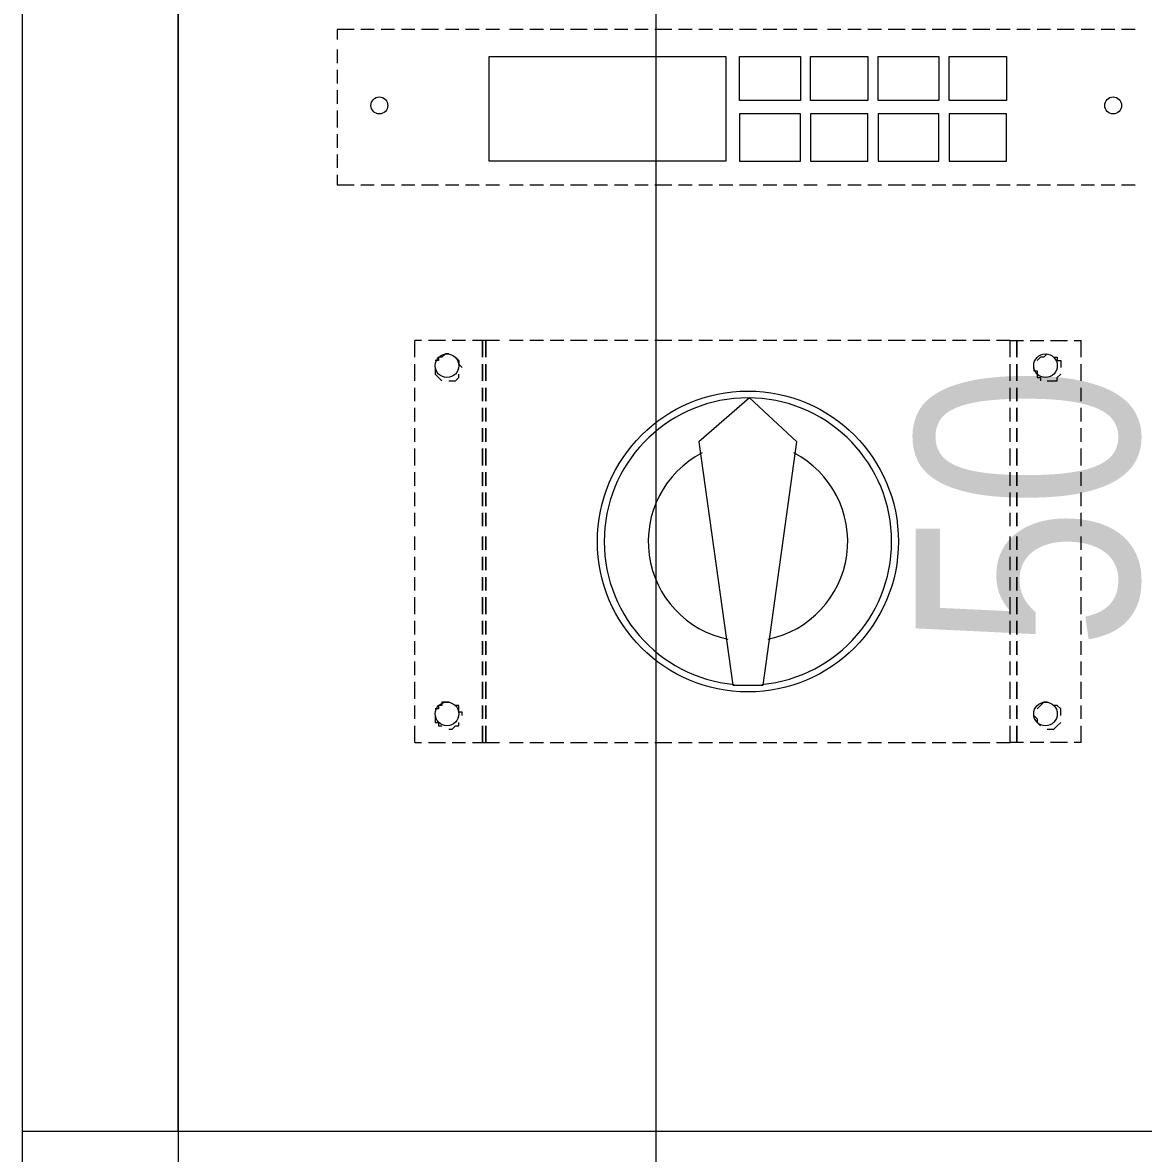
# Model space of a CAD drawing. Header units: millimetres. Extents: x 106699 to 122058, y 158555 to 162844.
# Drawn here: x 109831.35 to 109856.52, y 160367.29 to 160392.69 of the extents above; entities that cross this region are included whole.
import ezdxf

# ---------------------------------------------------------------- set-up
doc = ezdxf.new("R2010")
doc.units = ezdxf.units.MM
doc.layers.add('no3_paslanmaz kesit on', color=153, linetype='Continuous', lineweight=20)
doc.layers.add('S2000-002 Çizgi', color=7, linetype='Continuous')
doc.styles.add('BE', font='ARIALN.TTF')
doc.dimstyles.new('Copy of BE-50', dxfattribs={"dimscale": 100, "dimtxt": 0.05, "dimasz": 0.02, "dimexe": 0.025, "dimexo": 0, "dimgap": 0.025, "dimtad": 1, "dimdec": 1, "dimrnd": 0.5, "dimdsep": 46, "dimtxsty": 'BE', "dimblk": 'DOT', "dimcen": 0.5, "dimdle": 0.025, "dimse1": 1, "dimse2": 1, "dimclrd": 256, "dimclre": 256, "dimclrt": 256, "dimadec": 0, "dimazin": 2, "dimtm": 1e-09, "dimtfac": 1, "dimtdec": 1, "dimtix": 1, "dimtmove": 2, "dimatfit": 0, "dimldrblk": 'DOT', "dimfxl": 0.5, "dimfxlon": 1, "dimtolj": 1, "dimlwd": 9, "dimlwe": 0, "dimarcsym": 0})

# ---------------------------------------------------------------- blocks, each defined once
blk = doc.blocks.new('_Dot')
at = {"color": 0, "linetype": 'ByBlock', "lineweight": -2}
blk.add_line((-0.5, 0), (-1, 0), dxfattribs=at)
at = {"color": 0, "linetype": 'ByBlock', "const_width": 0.5}
blk.add_lwpolyline([(-0.25, 0, 1), (0.25, 0, 1)], format="xyb", close=True, dxfattribs=at)
blk = doc.blocks.new('*D132')
at = {"layer": 'Defpoints', "color": 0, "transparency": 16777216}
for p in [(116990.757, 160960.112), (116993.825, 160960.112), (116990.757, 160823.15)]:
    blk.add_point(p, dxfattribs=at)
at = {"layer": 'S2000-002 Çizgi', "color": 134, "lineweight": 9, "true_color": 0x00a5a5, "transparency": 16777216}
blk.add_line((116993.825, 160825.15), (116993.825, 160958.112), dxfattribs=at)
at = {"layer": 'S2000-002 Çizgi', "color": 134, "lineweight": 9, "true_color": 0x00a5a5, "transparency": 16777216, "xscale": 2, "yscale": 2, "zscale": 2}
for p, rotation in [((116993.825, 160960.112), 90), ((116993.825, 160823.15), 270)]:
    blk.add_blockref('_Dot', p, dxfattribs=dict(at, rotation=rotation))
at = {"layer": 'S2000-002 Çizgi', "color": 134, "true_color": 0x00a5a5, "transparency": 16777216, "insert": (116988.772, 160891.631), "char_height": 5, "attachment_point": 5, "rotation": 90, "style": 'BE'}
blk.add_mtext('\\A1;137', dxfattribs=at)
blk = doc.blocks.new('*D133')
at = {"layer": 'Defpoints', "color": 0, "transparency": 16777216}
for p in [(116988.555, 160873.2), (117007.242, 160873.2), (116988.555, 160823.15)]:
    blk.add_point(p, dxfattribs=at)
at = {"layer": 'S2000-002 Çizgi', "color": 134, "lineweight": 9, "true_color": 0x00a5a5, "transparency": 16777216}
blk.add_line((117007.242, 160825.15), (117007.242, 160871.2), dxfattribs=at)
at = {"layer": 'S2000-002 Çizgi', "color": 134, "lineweight": 9, "true_color": 0x00a5a5, "transparency": 16777216, "xscale": 2, "yscale": 2, "zscale": 2}
for p, rotation in [((117007.242, 160873.2), 90), ((117007.242, 160823.15), 270)]:
    blk.add_blockref('_Dot', p, dxfattribs=dict(at, rotation=rotation))
at = {"layer": 'S2000-002 Çizgi', "color": 134, "true_color": 0x00a5a5, "transparency": 16777216, "insert": (117002.189, 160848.175), "char_height": 5, "attachment_point": 5, "rotation": 90, "style": 'BE'}
blk.add_mtext('\\A1;50', dxfattribs=at)
blk = doc.blocks.new('AA')
at = {"layer": 'no3_paslanmaz kesit on'}
for points in [[(116983.086, 160870.011), (116983.086, 160835.226), (116983.086, 160833.175), (116979.593, 160833.175), (116979.593, 160871.15)], [(117067.086, 160870.011), (117067.086, 160834.162), (116983.086, 160834.162), (116983.086, 160870.011)], [(116987.036, 160858.922), (116986.656, 160858.922), (116986.656, 160858.694)], [(116987.492, 160858.922), (116987.188, 160858.922)], [(116987.947, 160858.922), (116987.643, 160858.922)], [(116988.403, 160858.922), (116988.099, 160858.922)], [(116988.935, 160858.922), (116988.555, 160858.922)], [(116989.39, 160858.922), (116989.087, 160858.922)], [(116989.846, 160858.922), (116989.542, 160858.922)], [(116990.302, 160858.922), (116989.998, 160858.922)], [(116990.833, 160858.922), (116990.53, 160858.922)], [(116991.289, 160858.922), (116990.985, 160858.922)], [(116991.745, 160858.922), (116991.441, 160858.922)], [(116992.276, 160858.922), (116991.897, 160858.922)], [(116992.732, 160858.922), (116992.428, 160858.922)], [(116993.188, 160858.922), (116992.884, 160858.922)], [(116993.643, 160858.922), (116993.34, 160858.922)], [(116994.175, 160858.922), (116993.795, 160858.922)], [(116994.631, 160858.922), (116994.327, 160858.922)], [(116995.087, 160858.922), (116994.783, 160858.922)], [(116995.542, 160858.922), (116995.238, 160858.922)], [(116996.074, 160858.922), (116995.694, 160858.922)], [(116996.53, 160858.922), (116996.226, 160858.922)], [(116996.985, 160858.922), (116996.681, 160858.922)], [(116997.441, 160858.922), (116997.137, 160858.922)], [(116997.973, 160858.922), (116997.669, 160858.922)], [(116998.428, 160858.922), (116998.124, 160858.922)], [(116998.884, 160858.922), (116998.58, 160858.922)], [(116999.416, 160858.922), (116999.036, 160858.922)], [(116999.871, 160858.922), (116999.568, 160858.922)], [(117000.327, 160858.922), (117000.023, 160858.922)], [(117000.783, 160858.922), (117000.479, 160858.922)], [(117001.314, 160858.922), (117000.935, 160858.922)], [(117001.77, 160858.922), (117001.466, 160858.922)], [(117002.226, 160858.922), (117001.922, 160858.922)], [(117002.681, 160858.922), (117002.378, 160858.922)], [(117003.213, 160858.922), (117002.833, 160858.922)], [(117003.669, 160858.922), (117003.365, 160858.922)], [(117004.124, 160858.922), (117003.821, 160858.922)], [(117004.58, 160858.922), (117004.276, 160858.922)], [(116986.656, 160858.466), (116986.656, 160858.162)], [(116990.074, 160855.96), (116990.074, 160858.314), (116995.39, 160858.314), (116995.39, 160855.96), (116990.074, 160855.96)], [(116995.694, 160858.314), (116997.061, 160858.314), (116997.061, 160857.327), (116995.694, 160857.327), (116995.694, 160858.314)], [(116997.289, 160858.314), (116998.58, 160858.314), (116998.58, 160857.327), (116997.289, 160857.327), (116997.289, 160858.314)], [(116998.808, 160858.314), (117000.175, 160858.314), (117000.175, 160857.327), (116998.808, 160857.327), (116998.808, 160858.314)], [(117000.403, 160858.314), (117001.694, 160858.314), (117001.694, 160857.327), (117000.403, 160857.327), (117000.403, 160858.314)], [(116986.656, 160858.011), (116986.656, 160857.707)], [(116986.656, 160857.555), (116986.656, 160857.251)], [(116986.656, 160857.099), (116986.656, 160856.719)], [(116995.694, 160855.96), (116997.061, 160855.96), (116997.061, 160857.023), (116995.694, 160857.023), (116995.694, 160855.96)], [(116997.289, 160855.96), (116998.58, 160855.96), (116998.58, 160857.023), (116997.289, 160857.023), (116997.289, 160855.96)], [(116998.808, 160855.96), (117000.175, 160855.96), (117000.175, 160857.023), (116998.808, 160857.023), (116998.808, 160855.96)], [(117000.403, 160855.96), (117001.694, 160855.96), (117001.694, 160857.023), (117000.403, 160857.023), (117000.403, 160855.96)], [(116986.656, 160856.567), (116986.656, 160856.264)], [(116986.656, 160856.112), (116986.656, 160855.808)], [(116986.656, 160855.656), (116986.656, 160855.428)], [(116986.656, 160855.428), (116987.036, 160855.428)], [(116987.188, 160855.428), (116987.492, 160855.428)], [(116987.643, 160855.428), (116987.947, 160855.428)], [(116988.099, 160855.428), (116988.403, 160855.428)], [(116988.555, 160855.428), (116988.935, 160855.428)], [(116989.087, 160855.428), (116989.39, 160855.428)], [(116989.542, 160855.428), (116989.846, 160855.428)], [(116989.998, 160855.428), (116990.302, 160855.428)], [(116990.53, 160855.428), (116990.833, 160855.428)], [(116990.985, 160855.428), (116991.289, 160855.428)], [(116991.441, 160855.428), (116991.745, 160855.428)], [(116991.897, 160855.428), (116992.276, 160855.428)], [(116992.428, 160855.428), (116992.732, 160855.428)], [(116992.884, 160855.428), (116993.188, 160855.428)], [(116993.34, 160855.428), (116993.643, 160855.428)], [(116993.795, 160855.428), (116994.175, 160855.428)], [(116994.327, 160855.428), (116994.631, 160855.428)], [(116994.783, 160855.428), (116995.087, 160855.428)], [(116995.238, 160855.428), (116995.542, 160855.428)], [(116995.694, 160855.428), (116996.074, 160855.428)], [(116996.226, 160855.428), (116996.53, 160855.428)], [(116996.681, 160855.428), (116996.985, 160855.428)], [(116997.137, 160855.428), (116997.441, 160855.428)], [(116997.669, 160855.428), (116997.973, 160855.428)], [(116998.124, 160855.428), (116998.428, 160855.428)], [(116998.58, 160855.428), (116998.884, 160855.428)], [(116999.036, 160855.428), (116999.416, 160855.428)], [(116999.568, 160855.428), (116999.871, 160855.428)], [(117000.023, 160855.428), (117000.327, 160855.428)], [(117000.479, 160855.428), (117000.783, 160855.428)], [(117000.935, 160855.428), (117001.314, 160855.428)], [(117001.466, 160855.428), (117001.77, 160855.428)], [(117001.922, 160855.428), (117002.226, 160855.428)], [(117002.378, 160855.428), (117002.681, 160855.428)], [(117002.833, 160855.428), (117003.213, 160855.428)], [(117003.365, 160855.428), (117003.669, 160855.428)], [(117003.821, 160855.428), (117004.124, 160855.428)], [(117004.276, 160855.428), (117004.58, 160855.428)], [(116988.403, 160851.555), (116988.403, 160851.935)], [(116988.555, 160851.935), (116988.403, 160851.935)], [(116989.087, 160851.935), (116988.707, 160851.935)], [(116989.542, 160851.935), (116989.238, 160851.935)], [(116989.922, 160851.935), (116989.694, 160851.935)], [(116989.922, 160851.555), (116989.922, 160851.935)], [(116989.922, 160851.935), (116989.922, 160851.555)], [(116989.998, 160851.555), (116989.998, 160851.935), (116989.922, 160851.935)], [(116990.302, 160851.935), (116989.998, 160851.935), (116989.998, 160851.555)], [(116989.998, 160851.555), (116989.998, 160851.935)], [(116990.833, 160851.935), (116990.53, 160851.935)], [(116991.289, 160851.935), (116990.985, 160851.935)], [(116991.745, 160851.935), (116991.441, 160851.935)], [(116992.276, 160851.935), (116991.897, 160851.935)], [(116992.732, 160851.935), (116992.428, 160851.935)], [(116993.188, 160851.935), (116992.884, 160851.935)], [(116993.643, 160851.935), (116993.34, 160851.935)], [(116994.175, 160851.935), (116993.795, 160851.935)], [(116994.631, 160851.935), (116994.327, 160851.935)], [(116995.087, 160851.935), (116994.783, 160851.935)], [(116995.542, 160851.935), (116995.238, 160851.935)], [(116996.074, 160851.935), (116995.694, 160851.935)], [(116996.53, 160851.935), (116996.226, 160851.935)], [(116996.985, 160851.935), (116996.681, 160851.935)], [(116997.441, 160851.935), (116997.137, 160851.935)], [(116997.973, 160851.935), (116997.669, 160851.935)], [(116998.428, 160851.935), (116998.124, 160851.935)], [(116998.884, 160851.935), (116998.58, 160851.935)], [(116999.416, 160851.935), (116999.036, 160851.935)], [(116999.871, 160851.935), (116999.568, 160851.935)], [(117000.327, 160851.935), (117000.023, 160851.935)], [(117000.783, 160851.935), (117000.479, 160851.935)], [(117001.314, 160851.935), (117000.935, 160851.935)], [(117001.77, 160851.555), (117001.77, 160851.935), (117001.466, 160851.935)], [(117001.77, 160851.555), (117001.77, 160851.935), (117001.922, 160851.935)], [(117001.922, 160851.555), (117001.922, 160851.935)], [(117001.922, 160851.935), (117002.074, 160851.935)], [(117001.922, 160851.935), (117001.922, 160851.555)], [(117002.226, 160851.935), (117002.53, 160851.935)], [(117002.681, 160851.935), (117003.061, 160851.935)], [(117003.213, 160851.935), (117003.365, 160851.935)], [(117003.365, 160851.555), (117003.365, 160851.935)], [(116988.403, 160851.023), (116988.403, 160851.403)], [(116989.162, 160851.631), (116989.087, 160851.631), (116989.011, 160851.555), (116988.935, 160851.555), (116988.935, 160851.479), (116988.859, 160851.479)], [(116989.314, 160851.555), (116989.39, 160851.479), (116989.39, 160851.403), (116989.466, 160851.327)], [(116989.922, 160851.023), (116989.922, 160851.403)], [(116989.922, 160851.403), (116989.922, 160851.023)], [(116989.998, 160851.403), (116989.998, 160851.023)], [(116989.998, 160851.023), (116989.998, 160851.403)], [(116989.998, 160851.023), (116989.998, 160851.403)], [(117001.77, 160851.023), (117001.77, 160851.403)], [(117001.77, 160851.023), (117001.77, 160851.403)], [(117001.922, 160851.023), (117001.922, 160851.403)], [(117001.922, 160851.403), (117001.922, 160851.023)], [(117002.605, 160851.631), (117002.53, 160851.555), (117002.454, 160851.555), (117002.378, 160851.479)], [(117002.757, 160851.555), (117002.833, 160851.555), (117002.833, 160851.479), (117002.909, 160851.479), (117002.909, 160851.403), (117002.909, 160851.327)], [(117003.365, 160851.023), (117003.365, 160851.403)], [(116988.859, 160851.327), (116988.859, 160851.251), (116988.859, 160851.175), (116988.935, 160851.099), (116989.011, 160851.023)], [(116989.162, 160851.023), (116989.238, 160851.023), (116989.314, 160851.023), (116989.39, 160851.099), (116989.39, 160851.175)], [(117002.302, 160851.327), (117002.302, 160851.251), (117002.378, 160851.251), (117002.378, 160851.175), (117002.378, 160851.099), (117002.454, 160851.099), (117002.454, 160851.023)], [(117002.605, 160851.023), (117002.681, 160851.023), (117002.757, 160851.023), (117002.833, 160851.023), (117002.833, 160851.099), (117002.909, 160851.175)], [(116988.403, 160850.567), (116988.403, 160850.871)], [(116989.922, 160850.567), (116989.922, 160850.871)], [(116989.922, 160850.871), (116989.922, 160850.567)], [(116989.998, 160850.871), (116989.998, 160850.567)], [(116989.998, 160850.567), (116989.998, 160850.871)], [(116989.998, 160850.567), (116989.998, 160850.871)], [(116996.226, 160844.188), (116996.985, 160849.656), (116995.922, 160850.643), (116994.783, 160849.656), (116995.542, 160844.188), (116996.226, 160844.188)], [(117001.77, 160850.567), (117001.77, 160850.871)], [(117001.77, 160850.567), (117001.77, 160850.871)], [(117001.922, 160850.567), (117001.922, 160850.871)], [(117001.922, 160850.871), (117001.922, 160850.567)], [(117003.365, 160850.567), (117003.365, 160850.871)], [(116988.403, 160850.112), (116988.403, 160850.416)], [(116989.922, 160850.112), (116989.922, 160850.416)], [(116989.922, 160850.416), (116989.922, 160850.112)], [(116989.998, 160850.416), (116989.998, 160850.112)], [(116989.998, 160850.112), (116989.998, 160850.416)], [(116989.998, 160850.112), (116989.998, 160850.416)], [(117001.77, 160850.112), (117001.77, 160850.416)], [(117001.77, 160850.112), (117001.77, 160850.416)], [(117001.922, 160850.112), (117001.922, 160850.416)], [(117001.922, 160850.416), (117001.922, 160850.112)], [(117003.365, 160850.112), (117003.365, 160850.416)], [(116988.403, 160849.656), (116988.403, 160849.96)], [(116989.922, 160849.656), (116989.922, 160849.96)], [(116989.922, 160849.96), (116989.922, 160849.656)], [(116989.998, 160849.96), (116989.998, 160849.656)], [(116989.998, 160849.656), (116989.998, 160849.96)], [(116989.998, 160849.656), (116989.998, 160849.96)], [(117001.77, 160849.656), (117001.77, 160849.96)], [(117001.77, 160849.656), (117001.77, 160849.96)], [(117001.922, 160849.656), (117001.922, 160849.96)], [(117001.922, 160849.96), (117001.922, 160849.656)], [(117003.365, 160849.656), (117003.365, 160849.96)], [(116988.403, 160849.124), (116988.403, 160849.504)], [(116989.922, 160849.124), (116989.922, 160849.504)], [(116989.922, 160849.504), (116989.922, 160849.124)], [(116989.998, 160849.504), (116989.998, 160849.124)], [(116989.998, 160849.124), (116989.998, 160849.504)], [(116989.998, 160849.124), (116989.998, 160849.504)], [(117001.77, 160849.124), (117001.77, 160849.504)], [(117001.77, 160849.124), (117001.77, 160849.504)], [(117001.922, 160849.124), (117001.922, 160849.504)], [(117001.922, 160849.504), (117001.922, 160849.124)], [(117003.365, 160849.124), (117003.365, 160849.504)], [(116988.403, 160848.669), (116988.403, 160848.973)], [(116989.922, 160848.669), (116989.922, 160848.973)], [(116989.922, 160848.973), (116989.922, 160848.669)], [(116989.998, 160848.973), (116989.998, 160848.669)], [(116989.998, 160848.669), (116989.998, 160848.973)], [(116989.998, 160848.669), (116989.998, 160848.973)], [(117001.77, 160848.669), (117001.77, 160848.973)], [(117001.77, 160848.669), (117001.77, 160848.973)], [(117001.922, 160848.669), (117001.922, 160848.973)], [(117001.922, 160848.973), (117001.922, 160848.669)], [(117003.365, 160848.669), (117003.365, 160848.973)], [(116988.403, 160848.213), (116988.403, 160848.517)], [(116989.922, 160848.213), (116989.922, 160848.517)], [(116989.922, 160848.517), (116989.922, 160848.213)], [(116989.998, 160848.517), (116989.998, 160848.213)], [(116989.998, 160848.213), (116989.998, 160848.517)], [(116989.998, 160848.213), (116989.998, 160848.517)], [(117001.77, 160848.213), (117001.77, 160848.517)], [(117001.77, 160848.213), (117001.77, 160848.517)], [(117001.922, 160848.213), (117001.922, 160848.517)], [(117001.922, 160848.517), (117001.922, 160848.213)], [(117003.365, 160848.213), (117003.365, 160848.517)], [(116988.403, 160847.757), (116988.403, 160848.061)], [(116989.922, 160847.757), (116989.922, 160848.061)], [(116989.922, 160848.061), (116989.922, 160847.757)], [(116989.998, 160848.061), (116989.998, 160847.757)], [(116989.998, 160847.757), (116989.998, 160848.061)], [(116989.998, 160847.757), (116989.998, 160848.061)], [(117001.77, 160847.757), (117001.77, 160848.061)], [(117001.77, 160847.757), (117001.77, 160848.061)], [(117001.922, 160847.757), (117001.922, 160848.061)], [(117001.922, 160848.061), (117001.922, 160847.757)], [(117003.365, 160847.757), (117003.365, 160848.061)], [(116988.403, 160847.226), (116988.403, 160847.53)], [(116989.922, 160847.226), (116989.922, 160847.53)], [(116989.922, 160847.53), (116989.922, 160847.226)], [(116989.998, 160847.53), (116989.998, 160847.226)], [(116989.998, 160847.226), (116989.998, 160847.53)], [(116989.998, 160847.226), (116989.998, 160847.53)], [(117001.77, 160847.226), (117001.77, 160847.53)], [(117001.77, 160847.226), (117001.77, 160847.53)], [(117001.922, 160847.226), (117001.922, 160847.53)], [(117001.922, 160847.53), (117001.922, 160847.226)], [(117003.365, 160847.226), (117003.365, 160847.53)], [(116988.403, 160846.77), (116988.403, 160847.074)], [(116989.922, 160846.77), (116989.922, 160847.074)], [(116989.922, 160847.074), (116989.922, 160846.77)], [(116989.998, 160847.074), (116989.998, 160846.77)], [(116989.998, 160846.77), (116989.998, 160847.074)], [(116989.998, 160846.77), (116989.998, 160847.074)], [(117001.77, 160846.77), (117001.77, 160847.074)], [(117001.77, 160846.77), (117001.77, 160847.074)], [(117001.922, 160846.77), (117001.922, 160847.074)], [(117001.922, 160847.074), (117001.922, 160846.77)], [(117003.365, 160846.77), (117003.365, 160847.074)], [(116988.403, 160846.314), (116988.403, 160846.618)], [(116989.922, 160846.314), (116989.922, 160846.618)], [(116989.922, 160846.618), (116989.922, 160846.314)], [(116989.998, 160846.618), (116989.998, 160846.314)], [(116989.998, 160846.314), (116989.998, 160846.618)], [(116989.998, 160846.314), (116989.998, 160846.618)], [(117001.77, 160846.314), (117001.77, 160846.618)], [(117001.77, 160846.314), (117001.77, 160846.618)], [(117001.922, 160846.314), (117001.922, 160846.618)], [(117001.922, 160846.618), (117001.922, 160846.314)], [(117003.365, 160846.314), (117003.365, 160846.618)], [(116988.403, 160845.783), (116988.403, 160846.162)], [(116989.922, 160845.783), (116989.922, 160846.162)], [(116989.922, 160846.162), (116989.922, 160845.783)], [(116989.998, 160846.162), (116989.998, 160845.783)], [(116989.998, 160845.783), (116989.998, 160846.162)], [(116989.998, 160845.783), (116989.998, 160846.162)], [(117001.77, 160845.783), (117001.77, 160846.162)], [(117001.77, 160845.783), (117001.77, 160846.162)], [(117001.922, 160845.783), (117001.922, 160846.162)], [(117001.922, 160846.162), (117001.922, 160845.783)], [(117003.365, 160845.783), (117003.365, 160846.162)], [(116988.403, 160845.327), (116988.403, 160845.631)], [(116989.922, 160845.327), (116989.922, 160845.631)], [(116989.922, 160845.631), (116989.922, 160845.327)], [(116989.998, 160845.631), (116989.998, 160845.327)], [(116989.998, 160845.327), (116989.998, 160845.631)], [(116989.998, 160845.327), (116989.998, 160845.631)], [(117001.77, 160845.327), (117001.77, 160845.631)], [(117001.77, 160845.327), (117001.77, 160845.631)], [(117001.922, 160845.327), (117001.922, 160845.631)], [(117001.922, 160845.631), (117001.922, 160845.327)], [(117003.365, 160845.327), (117003.365, 160845.631)], [(116988.403, 160844.871), (116988.403, 160845.175)], [(116989.922, 160844.871), (116989.922, 160845.175)], [(116989.922, 160845.175), (116989.922, 160844.871)], [(116989.998, 160845.175), (116989.998, 160844.871)], [(116989.998, 160844.871), (116989.998, 160845.175)], [(116989.998, 160844.871), (116989.998, 160845.175)], [(117001.77, 160844.871), (117001.77, 160845.175)], [(117001.77, 160844.871), (117001.77, 160845.175)], [(117001.922, 160844.871), (117001.922, 160845.175)], [(117001.922, 160845.175), (117001.922, 160844.871)], [(117003.365, 160844.871), (117003.365, 160845.175)], [(116988.403, 160844.416), (116988.403, 160844.719)], [(116989.922, 160844.416), (116989.922, 160844.719)], [(116989.922, 160844.719), (116989.922, 160844.416)], [(116989.998, 160844.719), (116989.998, 160844.416)], [(116989.998, 160844.416), (116989.998, 160844.719)], [(116989.998, 160844.416), (116989.998, 160844.719)], [(117001.77, 160844.416), (117001.77, 160844.719)], [(117001.77, 160844.416), (117001.77, 160844.719)], [(117001.922, 160844.416), (117001.922, 160844.719)], [(117001.922, 160844.719), (117001.922, 160844.416)], [(117003.365, 160844.416), (117003.365, 160844.719)], [(116988.403, 160843.884), (116988.403, 160844.264)], [(116989.922, 160843.884), (116989.922, 160844.264)], [(116989.922, 160844.264), (116989.922, 160843.884)], [(116989.998, 160844.264), (116989.998, 160843.884)], [(116989.998, 160843.884), (116989.998, 160844.264)], [(116989.998, 160843.884), (116989.998, 160844.264)], [(117001.77, 160843.884), (117001.77, 160844.264)], [(117001.77, 160843.884), (117001.77, 160844.264)], [(117001.922, 160843.884), (117001.922, 160844.264)], [(117001.922, 160844.264), (117001.922, 160843.884)], [(117003.365, 160843.884), (117003.365, 160844.264)], [(116989.162, 160843.808), (116989.087, 160843.808), (116989.011, 160843.808), (116989.011, 160843.732), (116988.935, 160843.732), (116988.935, 160843.656), (116988.859, 160843.656)], [(117002.605, 160843.808), (117002.53, 160843.808), (117002.454, 160843.732), (117002.378, 160843.656)], [(116988.403, 160843.428), (116988.403, 160843.732)], [(116989.466, 160843.504), (116989.466, 160843.58), (116989.39, 160843.58), (116989.39, 160843.656), (116989.39, 160843.732), (116989.314, 160843.732)], [(116989.922, 160843.428), (116989.922, 160843.732)], [(116989.922, 160843.732), (116989.922, 160843.428)], [(116989.998, 160843.732), (116989.998, 160843.428)], [(116989.998, 160843.428), (116989.998, 160843.732)], [(116989.998, 160843.428), (116989.998, 160843.732)], [(117001.77, 160843.428), (117001.77, 160843.732)], [(117001.77, 160843.428), (117001.77, 160843.732)], [(117001.922, 160843.428), (117001.922, 160843.732)], [(117001.922, 160843.732), (117001.922, 160843.428)], [(117002.909, 160843.504), (117002.909, 160843.58), (117002.909, 160843.656), (117002.833, 160843.732), (117002.757, 160843.732)], [(117003.365, 160843.428), (117003.365, 160843.732)], [(116988.403, 160842.897), (116988.403, 160843.276)], [(116988.859, 160843.504), (116988.859, 160843.428), (116988.859, 160843.352), (116988.935, 160843.352), (116988.935, 160843.276), (116989.011, 160843.276)], [(116989.162, 160843.2), (116989.238, 160843.2), (116989.314, 160843.276), (116989.39, 160843.276), (116989.39, 160843.352)], [(116989.922, 160842.897), (116989.922, 160843.276)], [(116989.922, 160843.276), (116989.922, 160842.897), (116989.998, 160842.897), (116989.998, 160843.276)], [(116989.998, 160843.276), (116989.998, 160842.897)], [(116989.998, 160842.897), (116989.998, 160843.276)], [(117001.466, 160842.897), (117001.77, 160842.897), (117001.77, 160843.276)], [(117001.922, 160843.276), (117001.922, 160842.897), (117001.77, 160842.897), (117001.77, 160843.276)], [(117001.922, 160842.897), (117001.922, 160843.276)], [(117002.302, 160843.504), (117002.378, 160843.428), (117002.378, 160843.352), (117002.454, 160843.276)], [(117002.605, 160843.2), (117002.681, 160843.2), (117002.757, 160843.2), (117002.833, 160843.276), (117002.909, 160843.352)], [(117003.365, 160842.897), (117003.365, 160843.276)], [(116988.403, 160842.897), (116988.555, 160842.897)], [(116988.707, 160842.897), (116989.087, 160842.897)], [(116989.238, 160842.897), (116989.542, 160842.897)], [(116989.694, 160842.897), (116989.922, 160842.897)], [(116989.998, 160842.897), (116990.302, 160842.897)], [(116990.53, 160842.897), (116990.833, 160842.897)], [(116990.985, 160842.897), (116991.289, 160842.897)], [(116991.441, 160842.897), (116991.745, 160842.897)], [(116991.897, 160842.897), (116992.276, 160842.897)], [(116992.428, 160842.897), (116992.732, 160842.897)], [(116992.884, 160842.897), (116993.188, 160842.897)], [(116993.34, 160842.897), (116993.643, 160842.897)], [(116993.795, 160842.897), (116994.175, 160842.897)], [(116994.327, 160842.897), (116994.631, 160842.897)], [(116994.783, 160842.897), (116995.087, 160842.897)], [(116995.238, 160842.897), (116995.542, 160842.897)], [(116995.694, 160842.897), (116996.074, 160842.897)], [(116996.226, 160842.897), (116996.53, 160842.897)], [(116996.681, 160842.897), (116996.985, 160842.897)], [(116997.137, 160842.897), (116997.441, 160842.897)], [(116997.669, 160842.897), (116997.973, 160842.897)], [(116998.124, 160842.897), (116998.428, 160842.897)], [(116998.58, 160842.897), (116998.884, 160842.897)], [(116999.036, 160842.897), (116999.416, 160842.897)], [(116999.568, 160842.897), (116999.871, 160842.897)], [(117000.023, 160842.897), (117000.327, 160842.897)], [(117000.479, 160842.897), (117000.783, 160842.897)], [(117000.935, 160842.897), (117001.314, 160842.897)], [(117002.074, 160842.897), (117001.922, 160842.897)], [(117002.53, 160842.897), (117002.226, 160842.897)], [(117003.061, 160842.897), (117002.681, 160842.897)], [(117003.365, 160842.897), (117003.213, 160842.897)], [(116983.086, 160834.162), (116979.593, 160834.162)], [(117067.086, 160834.162), (116983.086, 160834.162)]]:
    blk.add_lwpolyline(points, dxfattribs=at)
for points, knots in [([(116987.795, 160857.213), (116987.795, 160857.318), (116987.71, 160857.403), (116987.605, 160857.403), (116987.501, 160857.403), (116987.416, 160857.318), (116987.416, 160857.213), (116987.416, 160857.108), (116987.501, 160857.023), (116987.605, 160857.023), (116987.71, 160857.023), (116987.795, 160857.108), (116987.795, 160857.213)], [0, 0, 0, 0, 1, 1, 1, 2, 2, 2, 3, 3, 3, 4, 4, 4, 4]), ([(117004.276, 160857.213), (117004.276, 160857.318), (117004.191, 160857.403), (117004.086, 160857.403), (117003.982, 160857.403), (117003.897, 160857.318), (117003.897, 160857.213), (117003.897, 160857.108), (117003.982, 160857.023), (117004.086, 160857.023), (117004.191, 160857.023), (117004.276, 160857.108), (117004.276, 160857.213)], [0, 0, 0, 0, 1, 1, 1, 2, 2, 2, 3, 3, 3, 4, 4, 4, 4]), ([(116989.39, 160851.365), (116989.39, 160851.512), (116989.271, 160851.631), (116989.124, 160851.631), (116988.978, 160851.631), (116988.859, 160851.512), (116988.859, 160851.365), (116988.859, 160851.218), (116988.978, 160851.099), (116989.124, 160851.099), (116989.271, 160851.099), (116989.39, 160851.218), (116989.39, 160851.365)], [0, 0, 0, 0, 1, 1, 1, 2, 2, 2, 3, 3, 3, 4, 4, 4, 4]), ([(117002.833, 160851.365), (117002.833, 160851.512), (117002.714, 160851.631), (117002.568, 160851.631), (117002.421, 160851.631), (117002.302, 160851.512), (117002.302, 160851.365), (117002.302, 160851.218), (117002.421, 160851.099), (117002.568, 160851.099), (117002.714, 160851.099), (117002.833, 160851.218), (117002.833, 160851.365)], [0, 0, 0, 0, 1, 1, 1, 2, 2, 2, 3, 3, 3, 4, 4, 4, 4]), ([(116999.264, 160847.416), (116999.264, 160849.282), (116997.751, 160850.795), (116995.884, 160850.795), (116994.017, 160850.795), (116992.504, 160849.282), (116992.504, 160847.416), (116992.504, 160845.549), (116994.017, 160844.036), (116995.884, 160844.036), (116997.751, 160844.036), (116999.264, 160845.549), (116999.264, 160847.416)], [0, 0, 0, 0, 1, 1, 1, 2, 2, 2, 3, 3, 3, 4, 4, 4, 4]), ([(116996.194, 160844.203), (116997.908, 160844.368), (116999.191, 160845.85), (116999.108, 160847.571), (116999.025, 160849.291), (116997.606, 160850.643), (116995.884, 160850.643), (116994.162, 160850.643), (116992.743, 160849.291), (116992.66, 160847.571), (116992.577, 160845.85), (116993.86, 160844.368), (116995.574, 160844.203)], [0, 0, 0, 0, 1, 1, 1, 2, 2, 2, 3, 3, 3, 4, 4, 4, 4]), ([(116994.853, 160849.405), (116994.011, 160848.968), (116993.535, 160848.049), (116993.665, 160847.109), (116993.794, 160846.169), (116994.502, 160845.413), (116995.431, 160845.221)], [0, 0, 0, 0, 1, 1, 1, 2, 2, 2, 2]), ([(116996.337, 160845.221), (116997.266, 160845.413), (116997.974, 160846.169), (116998.103, 160847.109), (116998.233, 160848.049), (116997.757, 160848.968), (116996.915, 160849.405)], [0, 0, 0, 0, 1, 1, 1, 2, 2, 2, 2]), ([(116989.39, 160843.542), (116989.39, 160843.689), (116989.271, 160843.808), (116989.124, 160843.808), (116988.978, 160843.808), (116988.859, 160843.689), (116988.859, 160843.542), (116988.859, 160843.395), (116988.978, 160843.276), (116989.124, 160843.276), (116989.271, 160843.276), (116989.39, 160843.395), (116989.39, 160843.542)], [0, 0, 0, 0, 1, 1, 1, 2, 2, 2, 3, 3, 3, 4, 4, 4, 4]), ([(117002.833, 160843.542), (117002.833, 160843.689), (117002.714, 160843.808), (117002.568, 160843.808), (117002.421, 160843.808), (117002.302, 160843.689), (117002.302, 160843.542), (117002.302, 160843.395), (117002.421, 160843.276), (117002.568, 160843.276), (117002.714, 160843.276), (117002.833, 160843.395), (117002.833, 160843.542)], [0, 0, 0, 0, 1, 1, 1, 2, 2, 2, 3, 3, 3, 4, 4, 4, 4])]:
    blk.add_open_spline(points, degree=3, knots=knots, dxfattribs=at)
at = {"layer": 'S2000-002 Çizgi'}
for base, p1, p2, picture, middle in [((116993.825, 160960.112), (116990.757, 160823.15), (116990.757, 160960.112), '*D132', (116988.772, 160891.631)), ((117007.2418, 160873.2004), (116988.5549, 160823.1498), (116988.5549, 160873.2004), '*D133', (117002.1889, 160848.1751))]:
    dim = blk.add_linear_dim(base=base, p1=p1, p2=p2, angle=90, dimstyle='Copy of BE-50', dxfattribs=at)
    dim.commit()
    dim.dimension.update_dxf_attribs({"geometry": picture, "text_midpoint": middle})

msp = doc.modelspace()

# ---------------------------------------------------------------- block references
at = {"layer": 'S2000-002 Çizgi', "xscale": 0.9997817664690491, "yscale": 0.9997817664690491, "zscale": 0.9997817664690491}
msp.add_blockref('AA', (-7122.712, -431.28), dxfattribs=at)

doc.saveas('drawing.dxf')
